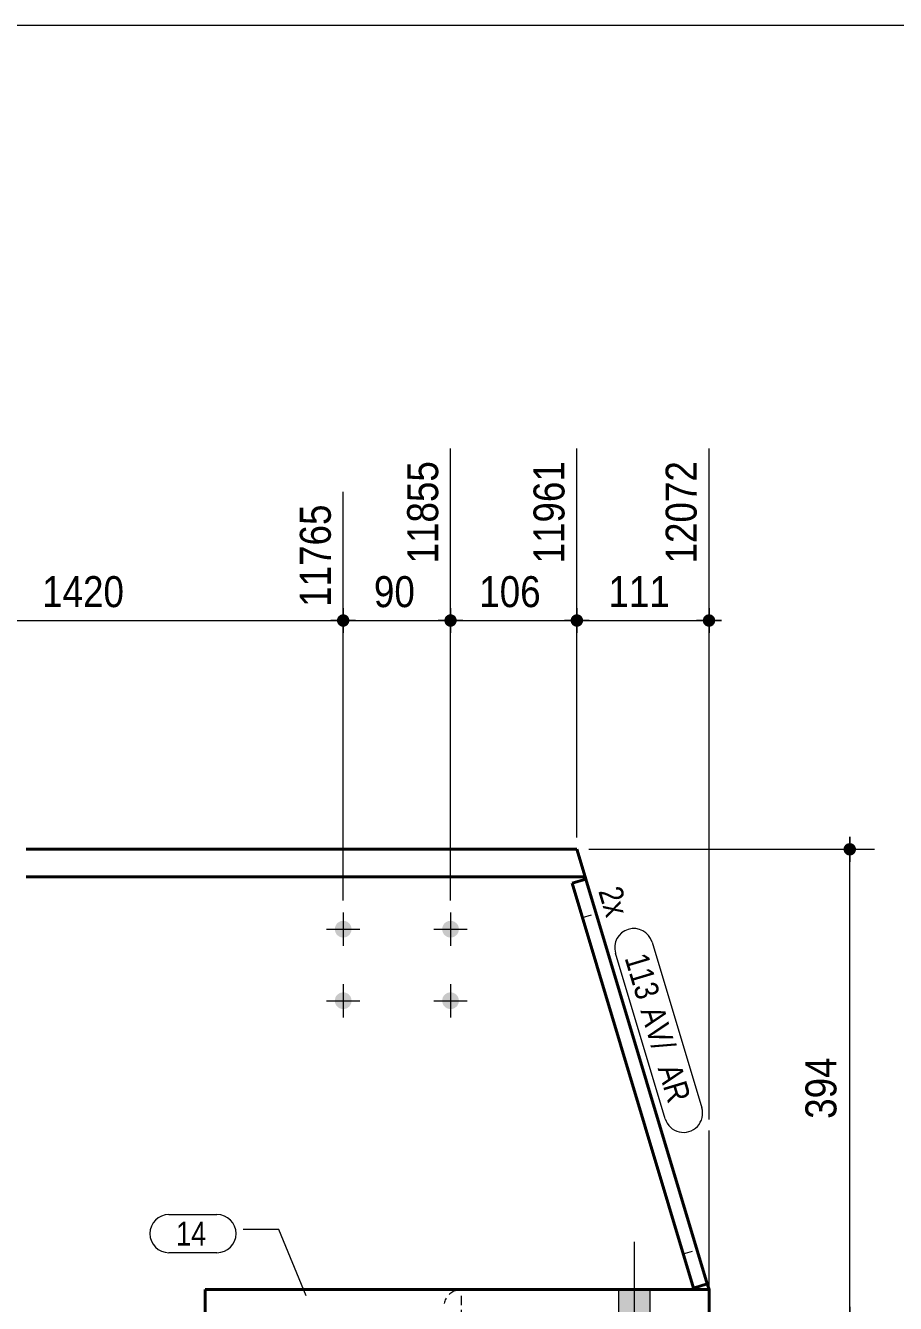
# Model space of a CAD drawing. Header units: millimetres. Extents: x 2 to 584, y 5 to 405.
# Drawn here: x 445.6 to 518.6, y 297.8 to 405 of the extents above; entities that cross this region are included whole.
import ezdxf

# ---------------------------------------------------------------- set-up
doc = ezdxf.new("R2010")
doc.units = ezdxf.units.MM
doc.linetypes.add('CACHE2', pattern=[1.190625, 0.79375, -0.396875])
for name, color, linetype, lineweight in [('Boulon', 7, 'Continuous', 0), ('Cache', 7, 'Continuous', 0), ('Cotation', 7, 'Continuous', 0), ('Feuille dessin', 5, 'Continuous', 0), ('Piece', 2, 'Continuous', 0), ('Repère pièce', 3, 'Continuous', 0)]:
    doc.layers.add(name, color=color, linetype=linetype, lineweight=lineweight)
doc.styles.add('ARIAL', font='ARIAL.TTF')
doc.styles.add('COMIC_SANS_MS', font='COMIC.TTF')

# ---------------------------------------------------------------- blocks, each defined once
blk = doc.blocks.new('*A15')
at = {"layer": 'Boulon'}
for points in [[(472.98, 329.17), (472.97, 329.14), (472.97, 329.1), (472.96, 329.07), (472.95, 329.04), (472.95, 329), (472.93, 328.97), (472.92, 328.94), (472.91, 328.91), (472.89, 328.88), (472.88, 328.85), (472.86, 328.82), (472.84, 328.79), (472.82, 328.76), (472.79, 328.74), (472.77, 328.71), (472.75, 328.69), (472.72, 328.67), (472.69, 328.65), (472.66, 328.63), (472.64, 328.61), (472.61, 328.59), (472.58, 328.57), (472.54, 328.56), (472.51, 328.55), (472.48, 328.54), (472.45, 328.53), (472.41, 328.52), (472.38, 328.52), (472.34, 328.51), (472.31, 328.51), (472.28, 328.51), (472.24, 328.51), (472.21, 328.51), (472.17, 328.52), (472.14, 328.52), (472.11, 328.53), (472.07, 328.54), (472.04, 328.55), (472.01, 328.56), (471.98, 328.57), (471.95, 328.59), (471.92, 328.61), (471.89, 328.63), (471.86, 328.65), (471.83, 328.67), (471.81, 328.69), (471.78, 328.71), (471.76, 328.74), (471.73, 328.76), (471.71, 328.79), (471.69, 328.82), (471.68, 328.85), (471.66, 328.88), (471.64, 328.91), (471.63, 328.94), (471.62, 328.97), (471.61, 329), (471.6, 329.04), (471.59, 329.07), (471.58, 329.1), (471.58, 329.14), (471.58, 329.17), (471.58, 329.21), (471.58, 329.24), (471.58, 329.28), (471.58, 329.31), (471.59, 329.34), (471.6, 329.38), (471.61, 329.41), (471.62, 329.44), (471.63, 329.48), (471.64, 329.51), (471.66, 329.54), (471.68, 329.57), (471.69, 329.6), (471.71, 329.62), (471.73, 329.65), (471.76, 329.68), (471.78, 329.7), (471.81, 329.73), (471.83, 329.75), (471.86, 329.77), (471.89, 329.79), (471.92, 329.81), (471.95, 329.83), (471.98, 329.84), (472.01, 329.85), (472.04, 329.87), (472.07, 329.88), (472.11, 329.89), (472.14, 329.89), (472.17, 329.9), (472.21, 329.9), (472.24, 329.91), (472.28, 329.91), (472.31, 329.91), (472.34, 329.9), (472.38, 329.9), (472.41, 329.89), (472.45, 329.89), (472.48, 329.88), (472.51, 329.87), (472.54, 329.85), (472.58, 329.84), (472.61, 329.83), (472.64, 329.81), (472.66, 329.79), (472.69, 329.77), (472.72, 329.75), (472.75, 329.73), (472.77, 329.7), (472.79, 329.68), (472.82, 329.65), (472.84, 329.62), (472.86, 329.6), (472.88, 329.57), (472.89, 329.54), (472.91, 329.51), (472.92, 329.48), (472.93, 329.44), (472.95, 329.41), (472.95, 329.38), (472.96, 329.34), (472.97, 329.31), (472.97, 329.28), (472.98, 329.24), (472.98, 329.21)], [(472.98, 323.17), (472.97, 323.14), (472.97, 323.1), (472.96, 323.07), (472.95, 323.04), (472.95, 323), (472.93, 322.97), (472.92, 322.94), (472.91, 322.91), (472.89, 322.88), (472.88, 322.85), (472.86, 322.82), (472.84, 322.79), (472.82, 322.76), (472.79, 322.74), (472.77, 322.71), (472.75, 322.69), (472.72, 322.67), (472.69, 322.65), (472.66, 322.63), (472.64, 322.61), (472.61, 322.59), (472.58, 322.57), (472.54, 322.56), (472.51, 322.55), (472.48, 322.54), (472.45, 322.53), (472.41, 322.52), (472.38, 322.52), (472.34, 322.51), (472.31, 322.51), (472.28, 322.51), (472.24, 322.51), (472.21, 322.51), (472.17, 322.52), (472.14, 322.52), (472.11, 322.53), (472.07, 322.54), (472.04, 322.55), (472.01, 322.56), (471.98, 322.57), (471.95, 322.59), (471.92, 322.61), (471.89, 322.63), (471.86, 322.65), (471.83, 322.67), (471.81, 322.69), (471.78, 322.71), (471.76, 322.74), (471.73, 322.76), (471.71, 322.79), (471.69, 322.82), (471.68, 322.85), (471.66, 322.88), (471.64, 322.91), (471.63, 322.94), (471.62, 322.97), (471.61, 323), (471.6, 323.04), (471.59, 323.07), (471.58, 323.1), (471.58, 323.14), (471.58, 323.17), (471.58, 323.21), (471.58, 323.24), (471.58, 323.28), (471.58, 323.31), (471.59, 323.34), (471.6, 323.38), (471.61, 323.41), (471.62, 323.44), (471.63, 323.48), (471.64, 323.51), (471.66, 323.54), (471.68, 323.57), (471.69, 323.6), (471.71, 323.62), (471.73, 323.65), (471.76, 323.68), (471.78, 323.7), (471.81, 323.73), (471.83, 323.75), (471.86, 323.77), (471.89, 323.79), (471.92, 323.81), (471.95, 323.83), (471.98, 323.84), (472.01, 323.85), (472.04, 323.87), (472.07, 323.88), (472.11, 323.89), (472.14, 323.89), (472.17, 323.9), (472.21, 323.9), (472.24, 323.91), (472.28, 323.91), (472.31, 323.91), (472.34, 323.9), (472.38, 323.9), (472.41, 323.89), (472.45, 323.89), (472.48, 323.88), (472.51, 323.87), (472.54, 323.85), (472.58, 323.84), (472.61, 323.83), (472.64, 323.81), (472.66, 323.79), (472.69, 323.77), (472.72, 323.75), (472.75, 323.73), (472.77, 323.7), (472.79, 323.68), (472.82, 323.65), (472.84, 323.62), (472.86, 323.6), (472.88, 323.57), (472.89, 323.54), (472.91, 323.51), (472.92, 323.48), (472.93, 323.44), (472.95, 323.41), (472.95, 323.38), (472.96, 323.34), (472.97, 323.31), (472.97, 323.28), (472.98, 323.24), (472.98, 323.21)]]:
    blk.add_hatch(color=256, dxfattribs=at).paths.add_polyline_path(points, flags=17)
at = {"layer": 'Boulon', "linetype": 'Continuous', "lineweight": 0}
for p, q in [((472.28, 330.61), (472.28, 327.81)), ((470.88, 329.21), (473.68, 329.21)), ((472.28, 324.61), (472.28, 321.81)), ((470.88, 323.21), (473.68, 323.21))]:
    blk.add_line(p, q, dxfattribs=at)
blk = doc.blocks.new('*A16')
at = {"layer": 'Boulon'}
for points in [[(481.98, 329.17), (481.97, 329.14), (481.97, 329.1), (481.96, 329.07), (481.95, 329.04), (481.95, 329), (481.93, 328.97), (481.92, 328.94), (481.91, 328.91), (481.89, 328.88), (481.88, 328.85), (481.86, 328.82), (481.84, 328.79), (481.82, 328.76), (481.79, 328.74), (481.77, 328.71), (481.75, 328.69), (481.72, 328.67), (481.69, 328.65), (481.66, 328.63), (481.64, 328.61), (481.61, 328.59), (481.58, 328.57), (481.54, 328.56), (481.51, 328.55), (481.48, 328.54), (481.45, 328.53), (481.41, 328.52), (481.38, 328.52), (481.34, 328.51), (481.31, 328.51), (481.28, 328.51), (481.24, 328.51), (481.21, 328.51), (481.17, 328.52), (481.14, 328.52), (481.11, 328.53), (481.07, 328.54), (481.04, 328.55), (481.01, 328.56), (480.98, 328.57), (480.95, 328.59), (480.92, 328.61), (480.89, 328.63), (480.86, 328.65), (480.83, 328.67), (480.81, 328.69), (480.78, 328.71), (480.76, 328.74), (480.73, 328.76), (480.71, 328.79), (480.69, 328.82), (480.68, 328.85), (480.66, 328.88), (480.64, 328.91), (480.63, 328.94), (480.62, 328.97), (480.61, 329), (480.6, 329.04), (480.59, 329.07), (480.58, 329.1), (480.58, 329.14), (480.58, 329.17), (480.58, 329.21), (480.58, 329.24), (480.58, 329.28), (480.58, 329.31), (480.59, 329.34), (480.6, 329.38), (480.61, 329.41), (480.62, 329.44), (480.63, 329.48), (480.64, 329.51), (480.66, 329.54), (480.68, 329.57), (480.69, 329.6), (480.71, 329.62), (480.73, 329.65), (480.76, 329.68), (480.78, 329.7), (480.81, 329.73), (480.83, 329.75), (480.86, 329.77), (480.89, 329.79), (480.92, 329.81), (480.95, 329.83), (480.98, 329.84), (481.01, 329.85), (481.04, 329.87), (481.07, 329.88), (481.11, 329.89), (481.14, 329.89), (481.17, 329.9), (481.21, 329.9), (481.24, 329.91), (481.28, 329.91), (481.31, 329.91), (481.34, 329.9), (481.38, 329.9), (481.41, 329.89), (481.45, 329.89), (481.48, 329.88), (481.51, 329.87), (481.54, 329.85), (481.58, 329.84), (481.61, 329.83), (481.64, 329.81), (481.66, 329.79), (481.69, 329.77), (481.72, 329.75), (481.75, 329.73), (481.77, 329.7), (481.79, 329.68), (481.82, 329.65), (481.84, 329.62), (481.86, 329.6), (481.88, 329.57), (481.89, 329.54), (481.91, 329.51), (481.92, 329.48), (481.93, 329.44), (481.95, 329.41), (481.95, 329.38), (481.96, 329.34), (481.97, 329.31), (481.97, 329.28), (481.98, 329.24), (481.98, 329.21)], [(481.98, 323.17), (481.97, 323.14), (481.97, 323.1), (481.96, 323.07), (481.95, 323.04), (481.95, 323), (481.93, 322.97), (481.92, 322.94), (481.91, 322.91), (481.89, 322.88), (481.88, 322.85), (481.86, 322.82), (481.84, 322.79), (481.82, 322.76), (481.79, 322.74), (481.77, 322.71), (481.75, 322.69), (481.72, 322.67), (481.69, 322.65), (481.66, 322.63), (481.64, 322.61), (481.61, 322.59), (481.58, 322.57), (481.54, 322.56), (481.51, 322.55), (481.48, 322.54), (481.45, 322.53), (481.41, 322.52), (481.38, 322.52), (481.34, 322.51), (481.31, 322.51), (481.28, 322.51), (481.24, 322.51), (481.21, 322.51), (481.17, 322.52), (481.14, 322.52), (481.11, 322.53), (481.07, 322.54), (481.04, 322.55), (481.01, 322.56), (480.98, 322.57), (480.95, 322.59), (480.92, 322.61), (480.89, 322.63), (480.86, 322.65), (480.83, 322.67), (480.81, 322.69), (480.78, 322.71), (480.76, 322.74), (480.73, 322.76), (480.71, 322.79), (480.69, 322.82), (480.68, 322.85), (480.66, 322.88), (480.64, 322.91), (480.63, 322.94), (480.62, 322.97), (480.61, 323), (480.6, 323.04), (480.59, 323.07), (480.58, 323.1), (480.58, 323.14), (480.58, 323.17), (480.58, 323.21), (480.58, 323.24), (480.58, 323.28), (480.58, 323.31), (480.59, 323.34), (480.6, 323.38), (480.61, 323.41), (480.62, 323.44), (480.63, 323.48), (480.64, 323.51), (480.66, 323.54), (480.68, 323.57), (480.69, 323.6), (480.71, 323.62), (480.73, 323.65), (480.76, 323.68), (480.78, 323.7), (480.81, 323.73), (480.83, 323.75), (480.86, 323.77), (480.89, 323.79), (480.92, 323.81), (480.95, 323.83), (480.98, 323.84), (481.01, 323.85), (481.04, 323.87), (481.07, 323.88), (481.11, 323.89), (481.14, 323.89), (481.17, 323.9), (481.21, 323.9), (481.24, 323.91), (481.28, 323.91), (481.31, 323.91), (481.34, 323.9), (481.38, 323.9), (481.41, 323.89), (481.45, 323.89), (481.48, 323.88), (481.51, 323.87), (481.54, 323.85), (481.58, 323.84), (481.61, 323.83), (481.64, 323.81), (481.66, 323.79), (481.69, 323.77), (481.72, 323.75), (481.75, 323.73), (481.77, 323.7), (481.79, 323.68), (481.82, 323.65), (481.84, 323.62), (481.86, 323.6), (481.88, 323.57), (481.89, 323.54), (481.91, 323.51), (481.92, 323.48), (481.93, 323.44), (481.95, 323.41), (481.95, 323.38), (481.96, 323.34), (481.97, 323.31), (481.97, 323.28), (481.98, 323.24), (481.98, 323.21)]]:
    blk.add_hatch(color=256, dxfattribs=at).paths.add_polyline_path(points, flags=17)
at = {"layer": 'Boulon', "linetype": 'Continuous', "lineweight": 0}
for p, q in [((481.28, 330.61), (481.28, 327.81)), ((479.88, 329.21), (482.68, 329.21)), ((481.28, 324.61), (481.28, 321.81)), ((479.88, 323.21), (482.68, 323.21))]:
    blk.add_line(p, q, dxfattribs=at)
blk = doc.blocks.new('*A17')
at = {"layer": 'Boulon'}
blk.add_hatch(color=256, dxfattribs=at).paths.add_polyline_path([(498, 298.98), (498, 296.48), (495.4, 296.48), (495.4, 298.98)], flags=17)
blk.add_hatch(color=256, dxfattribs=at).paths.add_polyline_path([(498, 298.98), (498, 296.48), (495.4, 296.48), (495.4, 298.98)], flags=17)
at = {"layer": 'Boulon', "linetype": 'Continuous', "lineweight": 0}
for p, q in [((496.7, 293.99), (496.7, 302.99)), ((496.7, 293.99), (496.7, 302.99)), ((495.4, 296.48), (495.4, 298.98)), ((495.4, 296.48), (495.4, 298.98)), ((498, 296.48), (498, 298.98)), ((498, 296.48), (498, 298.98))]:
    blk.add_line(p, q, dxfattribs=at)
blk = doc.blocks.new('*A19')
at = {"layer": 'Cache', "color": 7, "linetype": 'CACHE2', "lineweight": 20}
for p, q in [((502.804505, 299.456243), (492.616597, 333.415936)), ((481.861868, 298.945917), (482.195633, 298.983552)), ((482.195633, 298.983552), (481.861868, 298.945917)), ((502.945764, 298.985381), (482.195633, 298.983552))]:
    blk.add_line(p, q, dxfattribs=at)
blk.add_arc((482.195769, 297.483552), 1.5, 102.861823, 167.144895, dxfattribs=at)
blk.add_arc((482.195769, 297.483552), 1.5, 102.861823, 167.144895, dxfattribs=at)
at = {"layer": 'Piece', "color": 2, "linetype": 'Continuous', "lineweight": 40}
for p, q in [((491.869144, 335.907446), (445.696272, 335.907446)), ((492.559144, 333.607446), (491.869144, 335.907446)), ((445.696272, 333.607446), (492.559144, 333.607446)), ((492.616597, 333.415936), (492.559144, 333.607446)), ((502.945764, 298.985381), (502.804505, 299.456243))]:
    blk.add_line(p, q, dxfattribs=at)
blk = doc.blocks.new('*A22')
at = {"layer": 'Cache', "color": 7, "linetype": 'CACHE2', "lineweight": 20}
blk.add_line((482.196272, 296.483505), (482.196039, 298.983505), dxfattribs=at)
at = {"layer": 'Piece', "color": 2, "linetype": 'Continuous', "lineweight": 40}
for p, q in [((502.945957, 298.985438), (460.696039, 298.981503)), ((460.696272, 296.481503), (460.696039, 298.981503)), ((502.94619, 296.485438), (502.945957, 298.985438)), ((502.94619, 296.485438), (460.696272, 296.481503))]:
    blk.add_line(p, q, dxfattribs=at)
blk = doc.blocks.new('*A23')
at = {"layer": 'Cache', "color": 7, "linetype": 'CACHE2', "lineweight": 20}
for p, q in [((492.616648, 333.415952), (491.467257, 333.071134)), ((502.804556, 299.456258), (492.616648, 333.415952)), ((491.467257, 333.071134), (501.655165, 299.111441)), ((492.32933, 330.197556), (493.478722, 330.542373)), ((500.793184, 301.984712), (501.942575, 302.32953)), ((501.655165, 299.111441), (502.804556, 299.456258))]:
    blk.add_line(p, q, dxfattribs=at)
blk = doc.blocks.new('*A24')
at = {"layer": 'Cache', "color": 7, "linetype": 'CACHE2', "lineweight": 20}
for p, q in [((492.32933, 330.197556), (493.478722, 330.542373)), ((500.793171, 301.984752), (501.942563, 302.32957))]:
    blk.add_line(p, q, dxfattribs=at)
at = {"layer": 'Piece', "color": 2, "linetype": 'Continuous', "lineweight": 40}
for p, q in [((492.616648, 333.415952), (491.467257, 333.071134)), ((502.804556, 299.456258), (492.616648, 333.415952)), ((491.467257, 333.071134), (501.655165, 299.111441)), ((501.655165, 299.111441), (502.804556, 299.456258))]:
    blk.add_line(p, q, dxfattribs=at)
blk = doc.blocks.new('*A63')
at = {"layer": 'Feuille dessin', "linetype": 'Continuous', "lineweight": 0}
blk.add_line((579, 405), (5, 405), dxfattribs=at)
blk = doc.blocks.new('*A76')
at = {"layer": 'Cotation'}
for points in [[(429.47, 354.58), (429.45, 354.58), (429.42, 354.58), (429.4, 354.59), (429.37, 354.59), (429.35, 354.6), (429.32, 354.61), (429.3, 354.62), (429.28, 354.63), (429.25, 354.64), (429.23, 354.65), (429.21, 354.67), (429.19, 354.68), (429.17, 354.7), (429.15, 354.71), (429.13, 354.73), (429.11, 354.75), (429.1, 354.77), (429.08, 354.79), (429.07, 354.81), (429.05, 354.83), (429.04, 354.85), (429.03, 354.88), (429.02, 354.9), (429.01, 354.92), (429, 354.95), (428.99, 354.97), (428.99, 355), (428.98, 355.02), (428.98, 355.05), (428.98, 355.07), (428.98, 355.1), (428.98, 355.12), (428.98, 355.15), (428.98, 355.17), (428.99, 355.2), (428.99, 355.22), (429, 355.25), (429.01, 355.27), (429.02, 355.3), (429.03, 355.32), (429.04, 355.34), (429.05, 355.37), (429.07, 355.39), (429.08, 355.41), (429.1, 355.43), (429.11, 355.45), (429.13, 355.47), (429.15, 355.48), (429.17, 355.5), (429.19, 355.52), (429.21, 355.53), (429.23, 355.54), (429.25, 355.56), (429.28, 355.57), (429.3, 355.58), (429.32, 355.59), (429.35, 355.6), (429.37, 355.6), (429.4, 355.61), (429.42, 355.61), (429.45, 355.62), (429.47, 355.62), (429.5, 355.62), (429.52, 355.62), (429.55, 355.62), (429.58, 355.61), (429.6, 355.61), (429.63, 355.6), (429.65, 355.6), (429.67, 355.59), (429.7, 355.58), (429.72, 355.57), (429.74, 355.56), (429.77, 355.54), (429.79, 355.53), (429.81, 355.52), (429.83, 355.5), (429.85, 355.48), (429.87, 355.47), (429.88, 355.45), (429.9, 355.43), (429.92, 355.41), (429.93, 355.39), (429.95, 355.37), (429.96, 355.34), (429.97, 355.32), (429.98, 355.3), (429.99, 355.27), (430, 355.25), (430, 355.22), (430.01, 355.2), (430.01, 355.17), (430.02, 355.15), (430.02, 355.12), (430.02, 355.1), (430.02, 355.07), (430.02, 355.05), (430.01, 355.02), (430.01, 355), (430, 354.97), (430, 354.95), (429.99, 354.92), (429.98, 354.9), (429.97, 354.88), (429.96, 354.85), (429.95, 354.83), (429.93, 354.81), (429.92, 354.79), (429.9, 354.77), (429.88, 354.75), (429.87, 354.73), (429.85, 354.71), (429.83, 354.7), (429.81, 354.68), (429.79, 354.67), (429.77, 354.65), (429.74, 354.64), (429.72, 354.63), (429.7, 354.62), (429.67, 354.61), (429.65, 354.6), (429.63, 354.59), (429.6, 354.59), (429.58, 354.58), (429.55, 354.58), (429.52, 354.58), (429.5, 354.58)], [(472.25, 354.58), (472.22, 354.58), (472.2, 354.58), (472.17, 354.59), (472.15, 354.59), (472.12, 354.6), (472.1, 354.61), (472.08, 354.62), (472.05, 354.63), (472.03, 354.64), (472.01, 354.65), (471.99, 354.67), (471.97, 354.68), (471.95, 354.7), (471.93, 354.71), (471.91, 354.73), (471.89, 354.75), (471.87, 354.77), (471.86, 354.79), (471.84, 354.81), (471.83, 354.83), (471.82, 354.85), (471.81, 354.88), (471.8, 354.9), (471.79, 354.92), (471.78, 354.95), (471.77, 354.97), (471.77, 355), (471.76, 355.02), (471.76, 355.05), (471.76, 355.07), (471.76, 355.1), (471.76, 355.12), (471.76, 355.15), (471.76, 355.17), (471.77, 355.2), (471.77, 355.22), (471.78, 355.25), (471.79, 355.27), (471.8, 355.3), (471.81, 355.32), (471.82, 355.34), (471.83, 355.37), (471.84, 355.39), (471.86, 355.41), (471.87, 355.43), (471.89, 355.45), (471.91, 355.47), (471.93, 355.48), (471.95, 355.5), (471.97, 355.52), (471.99, 355.53), (472.01, 355.54), (472.03, 355.56), (472.05, 355.57), (472.08, 355.58), (472.1, 355.59), (472.12, 355.6), (472.15, 355.6), (472.17, 355.61), (472.2, 355.61), (472.22, 355.62), (472.25, 355.62), (472.28, 355.62), (472.3, 355.62), (472.33, 355.62), (472.35, 355.61), (472.38, 355.61), (472.4, 355.6), (472.43, 355.6), (472.45, 355.59), (472.47, 355.58), (472.5, 355.57), (472.52, 355.56), (472.54, 355.54), (472.56, 355.53), (472.59, 355.52), (472.61, 355.5), (472.63, 355.48), (472.64, 355.47), (472.66, 355.45), (472.68, 355.43), (472.69, 355.41), (472.71, 355.39), (472.72, 355.37), (472.73, 355.34), (472.75, 355.32), (472.76, 355.3), (472.77, 355.27), (472.77, 355.25), (472.78, 355.22), (472.79, 355.2), (472.79, 355.17), (472.79, 355.15), (472.8, 355.12), (472.8, 355.1), (472.8, 355.07), (472.79, 355.05), (472.79, 355.02), (472.79, 355), (472.78, 354.97), (472.77, 354.95), (472.77, 354.92), (472.76, 354.9), (472.75, 354.88), (472.73, 354.85), (472.72, 354.83), (472.71, 354.81), (472.69, 354.79), (472.68, 354.77), (472.66, 354.75), (472.64, 354.73), (472.63, 354.71), (472.61, 354.7), (472.59, 354.68), (472.56, 354.67), (472.54, 354.65), (472.52, 354.64), (472.5, 354.63), (472.47, 354.62), (472.45, 354.61), (472.43, 354.6), (472.4, 354.59), (472.38, 354.59), (472.35, 354.58), (472.33, 354.58), (472.3, 354.58), (472.28, 354.58)]]:
    blk.add_hatch(color=256, dxfattribs=at).paths.add_polyline_path(points, flags=17)
at = {"layer": 'Cotation', "linetype": 'Continuous', "lineweight": 0}
for p, q in [((429.5, 331.61), (429.5, 369.52)), ((472.28, 331.61), (472.28, 365.88)), ((429.5, 356.14), (429.5, 354.06)), ((472.28, 356.14), (472.28, 354.06)), ((430.54, 355.1), (428.46, 355.1)), ((429.5, 355.1), (428.46, 355.1)), ((429.5, 355.1), (472.28, 355.1)), ((473.32, 355.1), (471.24, 355.1)), ((472.28, 355.1), (473.32, 355.1))]:
    blk.add_line(p, q, dxfattribs=at)
at = {"layer": 'Cotation'}
for p in [(429.5, 355.1), (472.28, 355.1)]:
    blk.add_point(p, dxfattribs=at)
at = {"layer": 'Cotation', "style": 'ARIAL', "width": 0.85}
blk.add_text('11765', height=2.6, rotation=90.0002, dxfattribs=at).set_placement((471.24, 356.24))
blk.add_text('1420', height=2.6, dxfattribs=at).set_placement((447.03, 356.22))
blk = doc.blocks.new('*A77')
at = {"layer": 'Cotation'}
for points in [[(472.25, 354.58), (472.22, 354.58), (472.2, 354.58), (472.17, 354.59), (472.15, 354.59), (472.12, 354.6), (472.1, 354.61), (472.08, 354.62), (472.05, 354.63), (472.03, 354.64), (472.01, 354.65), (471.99, 354.67), (471.97, 354.68), (471.95, 354.7), (471.93, 354.71), (471.91, 354.73), (471.89, 354.75), (471.87, 354.77), (471.86, 354.79), (471.84, 354.81), (471.83, 354.83), (471.82, 354.85), (471.81, 354.88), (471.8, 354.9), (471.79, 354.92), (471.78, 354.95), (471.77, 354.97), (471.77, 355), (471.76, 355.02), (471.76, 355.05), (471.76, 355.07), (471.76, 355.1), (471.76, 355.12), (471.76, 355.15), (471.76, 355.17), (471.77, 355.2), (471.77, 355.22), (471.78, 355.25), (471.79, 355.27), (471.8, 355.3), (471.81, 355.32), (471.82, 355.34), (471.83, 355.37), (471.84, 355.39), (471.86, 355.41), (471.87, 355.43), (471.89, 355.45), (471.91, 355.47), (471.93, 355.48), (471.95, 355.5), (471.97, 355.52), (471.99, 355.53), (472.01, 355.54), (472.03, 355.56), (472.05, 355.57), (472.08, 355.58), (472.1, 355.59), (472.12, 355.6), (472.15, 355.6), (472.17, 355.61), (472.2, 355.61), (472.22, 355.62), (472.25, 355.62), (472.28, 355.62), (472.3, 355.62), (472.33, 355.62), (472.35, 355.61), (472.38, 355.61), (472.4, 355.6), (472.43, 355.6), (472.45, 355.59), (472.47, 355.58), (472.5, 355.57), (472.52, 355.56), (472.54, 355.54), (472.56, 355.53), (472.59, 355.52), (472.61, 355.5), (472.63, 355.48), (472.64, 355.47), (472.66, 355.45), (472.68, 355.43), (472.69, 355.41), (472.71, 355.39), (472.72, 355.37), (472.73, 355.34), (472.75, 355.32), (472.76, 355.3), (472.77, 355.27), (472.77, 355.25), (472.78, 355.22), (472.79, 355.2), (472.79, 355.17), (472.79, 355.15), (472.8, 355.12), (472.8, 355.1), (472.8, 355.07), (472.79, 355.05), (472.79, 355.02), (472.79, 355), (472.78, 354.97), (472.77, 354.95), (472.77, 354.92), (472.76, 354.9), (472.75, 354.88), (472.73, 354.85), (472.72, 354.83), (472.71, 354.81), (472.69, 354.79), (472.68, 354.77), (472.66, 354.75), (472.64, 354.73), (472.63, 354.71), (472.61, 354.7), (472.59, 354.68), (472.56, 354.67), (472.54, 354.65), (472.52, 354.64), (472.5, 354.63), (472.47, 354.62), (472.45, 354.61), (472.43, 354.6), (472.4, 354.59), (472.38, 354.59), (472.35, 354.58), (472.33, 354.58), (472.3, 354.58), (472.28, 354.58)], [(481.25, 354.58), (481.22, 354.58), (481.2, 354.58), (481.17, 354.59), (481.15, 354.59), (481.12, 354.6), (481.1, 354.61), (481.08, 354.62), (481.05, 354.63), (481.03, 354.64), (481.01, 354.65), (480.99, 354.67), (480.97, 354.68), (480.95, 354.7), (480.93, 354.71), (480.91, 354.73), (480.89, 354.75), (480.87, 354.77), (480.86, 354.79), (480.84, 354.81), (480.83, 354.83), (480.82, 354.85), (480.81, 354.88), (480.8, 354.9), (480.79, 354.92), (480.78, 354.95), (480.77, 354.97), (480.77, 355), (480.76, 355.02), (480.76, 355.05), (480.76, 355.07), (480.76, 355.1), (480.76, 355.12), (480.76, 355.15), (480.76, 355.17), (480.77, 355.2), (480.77, 355.22), (480.78, 355.25), (480.79, 355.27), (480.8, 355.3), (480.81, 355.32), (480.82, 355.34), (480.83, 355.37), (480.84, 355.39), (480.86, 355.41), (480.87, 355.43), (480.89, 355.45), (480.91, 355.47), (480.93, 355.48), (480.95, 355.5), (480.97, 355.52), (480.99, 355.53), (481.01, 355.54), (481.03, 355.56), (481.05, 355.57), (481.08, 355.58), (481.1, 355.59), (481.12, 355.6), (481.15, 355.6), (481.17, 355.61), (481.2, 355.61), (481.22, 355.62), (481.25, 355.62), (481.28, 355.62), (481.3, 355.62), (481.33, 355.62), (481.35, 355.61), (481.38, 355.61), (481.4, 355.6), (481.43, 355.6), (481.45, 355.59), (481.47, 355.58), (481.5, 355.57), (481.52, 355.56), (481.54, 355.54), (481.56, 355.53), (481.59, 355.52), (481.61, 355.5), (481.63, 355.48), (481.64, 355.47), (481.66, 355.45), (481.68, 355.43), (481.69, 355.41), (481.71, 355.39), (481.72, 355.37), (481.73, 355.34), (481.75, 355.32), (481.76, 355.3), (481.77, 355.27), (481.77, 355.25), (481.78, 355.22), (481.79, 355.2), (481.79, 355.17), (481.79, 355.15), (481.8, 355.12), (481.8, 355.1), (481.8, 355.07), (481.79, 355.05), (481.79, 355.02), (481.79, 355), (481.78, 354.97), (481.77, 354.95), (481.77, 354.92), (481.76, 354.9), (481.75, 354.88), (481.73, 354.85), (481.72, 354.83), (481.71, 354.81), (481.69, 354.79), (481.68, 354.77), (481.66, 354.75), (481.64, 354.73), (481.63, 354.71), (481.61, 354.7), (481.59, 354.68), (481.56, 354.67), (481.54, 354.65), (481.52, 354.64), (481.5, 354.63), (481.47, 354.62), (481.45, 354.61), (481.43, 354.6), (481.4, 354.59), (481.38, 354.59), (481.35, 354.58), (481.33, 354.58), (481.3, 354.58), (481.28, 354.58)]]:
    blk.add_hatch(color=256, dxfattribs=at).paths.add_polyline_path(points, flags=17)
at = {"layer": 'Cotation', "linetype": 'Continuous', "lineweight": 0}
for p, q in [((481.28, 331.61), (481.28, 369.52)), ((472.28, 331.61), (472.28, 365.88)), ((472.28, 356.14), (472.28, 354.06)), ((481.28, 356.14), (481.28, 354.06)), ((473.32, 355.1), (471.24, 355.1)), ((472.28, 355.1), (471.24, 355.1)), ((472.28, 355.1), (481.28, 355.1)), ((482.32, 355.1), (480.24, 355.1)), ((481.28, 355.1), (482.32, 355.1))]:
    blk.add_line(p, q, dxfattribs=at)
at = {"layer": 'Cotation'}
for p in [(472.28, 355.1), (481.28, 355.1)]:
    blk.add_point(p, dxfattribs=at)
at = {"layer": 'Cotation', "style": 'ARIAL', "width": 0.85}
blk.add_text('11855', height=2.6, rotation=90.0002, dxfattribs=at).set_placement((480.24, 359.88))
blk.add_text('90', height=2.6, dxfattribs=at).set_placement((474.85, 356.22))
blk = doc.blocks.new('*A78')
at = {"layer": 'Cotation'}
for points in [[(481.25, 354.58), (481.22, 354.58), (481.2, 354.58), (481.17, 354.59), (481.15, 354.59), (481.12, 354.6), (481.1, 354.61), (481.08, 354.62), (481.05, 354.63), (481.03, 354.64), (481.01, 354.65), (480.99, 354.67), (480.97, 354.68), (480.95, 354.7), (480.93, 354.71), (480.91, 354.73), (480.89, 354.75), (480.87, 354.77), (480.86, 354.79), (480.84, 354.81), (480.83, 354.83), (480.82, 354.85), (480.81, 354.88), (480.8, 354.9), (480.79, 354.92), (480.78, 354.95), (480.77, 354.97), (480.77, 355), (480.76, 355.02), (480.76, 355.05), (480.76, 355.07), (480.76, 355.1), (480.76, 355.12), (480.76, 355.15), (480.76, 355.17), (480.77, 355.2), (480.77, 355.22), (480.78, 355.25), (480.79, 355.27), (480.8, 355.3), (480.81, 355.32), (480.82, 355.34), (480.83, 355.37), (480.84, 355.39), (480.86, 355.41), (480.87, 355.43), (480.89, 355.45), (480.91, 355.47), (480.93, 355.48), (480.95, 355.5), (480.97, 355.52), (480.99, 355.53), (481.01, 355.54), (481.03, 355.56), (481.05, 355.57), (481.08, 355.58), (481.1, 355.59), (481.12, 355.6), (481.15, 355.6), (481.17, 355.61), (481.2, 355.61), (481.22, 355.62), (481.25, 355.62), (481.28, 355.62), (481.3, 355.62), (481.33, 355.62), (481.35, 355.61), (481.38, 355.61), (481.4, 355.6), (481.43, 355.6), (481.45, 355.59), (481.47, 355.58), (481.5, 355.57), (481.52, 355.56), (481.54, 355.54), (481.56, 355.53), (481.59, 355.52), (481.61, 355.5), (481.63, 355.48), (481.64, 355.47), (481.66, 355.45), (481.68, 355.43), (481.69, 355.41), (481.71, 355.39), (481.72, 355.37), (481.73, 355.34), (481.75, 355.32), (481.76, 355.3), (481.77, 355.27), (481.77, 355.25), (481.78, 355.22), (481.79, 355.2), (481.79, 355.17), (481.79, 355.15), (481.8, 355.12), (481.8, 355.1), (481.8, 355.07), (481.79, 355.05), (481.79, 355.02), (481.79, 355), (481.78, 354.97), (481.77, 354.95), (481.77, 354.92), (481.76, 354.9), (481.75, 354.88), (481.73, 354.85), (481.72, 354.83), (481.71, 354.81), (481.69, 354.79), (481.68, 354.77), (481.66, 354.75), (481.64, 354.73), (481.63, 354.71), (481.61, 354.7), (481.59, 354.68), (481.56, 354.67), (481.54, 354.65), (481.52, 354.64), (481.5, 354.63), (481.47, 354.62), (481.45, 354.61), (481.43, 354.6), (481.4, 354.59), (481.38, 354.59), (481.35, 354.58), (481.33, 354.58), (481.3, 354.58), (481.28, 354.58)], [(491.84, 354.58), (491.82, 354.58), (491.79, 354.58), (491.77, 354.59), (491.74, 354.59), (491.72, 354.6), (491.69, 354.61), (491.67, 354.62), (491.65, 354.63), (491.62, 354.64), (491.6, 354.65), (491.58, 354.67), (491.56, 354.68), (491.54, 354.7), (491.52, 354.71), (491.5, 354.73), (491.48, 354.75), (491.47, 354.77), (491.45, 354.79), (491.44, 354.81), (491.42, 354.83), (491.41, 354.85), (491.4, 354.88), (491.39, 354.9), (491.38, 354.92), (491.37, 354.95), (491.36, 354.97), (491.36, 355), (491.35, 355.02), (491.35, 355.05), (491.35, 355.07), (491.35, 355.1), (491.35, 355.12), (491.35, 355.15), (491.35, 355.17), (491.36, 355.2), (491.36, 355.22), (491.37, 355.25), (491.38, 355.27), (491.39, 355.3), (491.4, 355.32), (491.41, 355.34), (491.42, 355.37), (491.44, 355.39), (491.45, 355.41), (491.47, 355.43), (491.48, 355.45), (491.5, 355.47), (491.52, 355.48), (491.54, 355.5), (491.56, 355.52), (491.58, 355.53), (491.6, 355.54), (491.62, 355.56), (491.65, 355.57), (491.67, 355.58), (491.69, 355.59), (491.72, 355.6), (491.74, 355.6), (491.77, 355.61), (491.79, 355.61), (491.82, 355.62), (491.84, 355.62), (491.87, 355.62), (491.89, 355.62), (491.92, 355.62), (491.95, 355.61), (491.97, 355.61), (492, 355.6), (492.02, 355.6), (492.04, 355.59), (492.07, 355.58), (492.09, 355.57), (492.11, 355.56), (492.14, 355.54), (492.16, 355.53), (492.18, 355.52), (492.2, 355.5), (492.22, 355.48), (492.24, 355.47), (492.25, 355.45), (492.27, 355.43), (492.29, 355.41), (492.3, 355.39), (492.32, 355.37), (492.33, 355.34), (492.34, 355.32), (492.35, 355.3), (492.36, 355.27), (492.37, 355.25), (492.37, 355.22), (492.38, 355.2), (492.38, 355.17), (492.39, 355.15), (492.39, 355.12), (492.39, 355.1), (492.39, 355.07), (492.39, 355.05), (492.38, 355.02), (492.38, 355), (492.37, 354.97), (492.37, 354.95), (492.36, 354.92), (492.35, 354.9), (492.34, 354.88), (492.33, 354.85), (492.32, 354.83), (492.3, 354.81), (492.29, 354.79), (492.27, 354.77), (492.25, 354.75), (492.24, 354.73), (492.22, 354.71), (492.2, 354.7), (492.18, 354.68), (492.16, 354.67), (492.14, 354.65), (492.11, 354.64), (492.09, 354.63), (492.07, 354.62), (492.04, 354.61), (492.02, 354.6), (492, 354.59), (491.97, 354.59), (491.95, 354.58), (491.92, 354.58), (491.89, 354.58), (491.87, 354.58)]]:
    blk.add_hatch(color=256, dxfattribs=at).paths.add_polyline_path(points, flags=17)
at = {"layer": 'Cotation', "linetype": 'Continuous', "lineweight": 0}
for p, q in [((481.28, 331.61), (481.28, 369.52)), ((491.87, 336.91), (491.87, 369.52)), ((481.28, 356.14), (481.28, 354.06)), ((491.87, 356.14), (491.87, 354.06)), ((482.32, 355.1), (480.24, 355.1)), ((481.28, 355.1), (480.24, 355.1)), ((481.28, 355.1), (491.87, 355.1)), ((492.91, 355.1), (490.83, 355.1)), ((491.87, 355.1), (492.91, 355.1))]:
    blk.add_line(p, q, dxfattribs=at)
at = {"layer": 'Cotation'}
for p in [(481.28, 355.1), (491.87, 355.1)]:
    blk.add_point(p, dxfattribs=at)
at = {"layer": 'Cotation', "style": 'ARIAL', "width": 0.85}
blk.add_text('11961', height=2.6, rotation=90.0002, dxfattribs=at).set_placement((490.83, 359.88))
blk.add_text('106', height=2.6, dxfattribs=at).set_placement((483.68, 356.22))
blk = doc.blocks.new('*A79')
at = {"layer": 'Cotation'}
for points in [[(491.84, 354.58), (491.82, 354.58), (491.79, 354.58), (491.77, 354.59), (491.74, 354.59), (491.72, 354.6), (491.69, 354.61), (491.67, 354.62), (491.65, 354.63), (491.62, 354.64), (491.6, 354.65), (491.58, 354.67), (491.56, 354.68), (491.54, 354.7), (491.52, 354.71), (491.5, 354.73), (491.48, 354.75), (491.47, 354.77), (491.45, 354.79), (491.44, 354.81), (491.42, 354.83), (491.41, 354.85), (491.4, 354.88), (491.39, 354.9), (491.38, 354.92), (491.37, 354.95), (491.36, 354.97), (491.36, 355), (491.35, 355.02), (491.35, 355.05), (491.35, 355.07), (491.35, 355.1), (491.35, 355.12), (491.35, 355.15), (491.35, 355.17), (491.36, 355.2), (491.36, 355.22), (491.37, 355.25), (491.38, 355.27), (491.39, 355.3), (491.4, 355.32), (491.41, 355.34), (491.42, 355.37), (491.44, 355.39), (491.45, 355.41), (491.47, 355.43), (491.48, 355.45), (491.5, 355.47), (491.52, 355.48), (491.54, 355.5), (491.56, 355.52), (491.58, 355.53), (491.6, 355.54), (491.62, 355.56), (491.65, 355.57), (491.67, 355.58), (491.69, 355.59), (491.72, 355.6), (491.74, 355.6), (491.77, 355.61), (491.79, 355.61), (491.82, 355.62), (491.84, 355.62), (491.87, 355.62), (491.89, 355.62), (491.92, 355.62), (491.95, 355.61), (491.97, 355.61), (492, 355.6), (492.02, 355.6), (492.04, 355.59), (492.07, 355.58), (492.09, 355.57), (492.11, 355.56), (492.14, 355.54), (492.16, 355.53), (492.18, 355.52), (492.2, 355.5), (492.22, 355.48), (492.24, 355.47), (492.25, 355.45), (492.27, 355.43), (492.29, 355.41), (492.3, 355.39), (492.32, 355.37), (492.33, 355.34), (492.34, 355.32), (492.35, 355.3), (492.36, 355.27), (492.37, 355.25), (492.37, 355.22), (492.38, 355.2), (492.38, 355.17), (492.39, 355.15), (492.39, 355.12), (492.39, 355.1), (492.39, 355.07), (492.39, 355.05), (492.38, 355.02), (492.38, 355), (492.37, 354.97), (492.37, 354.95), (492.36, 354.92), (492.35, 354.9), (492.34, 354.88), (492.33, 354.85), (492.32, 354.83), (492.3, 354.81), (492.29, 354.79), (492.27, 354.77), (492.25, 354.75), (492.24, 354.73), (492.22, 354.71), (492.2, 354.7), (492.18, 354.68), (492.16, 354.67), (492.14, 354.65), (492.11, 354.64), (492.09, 354.63), (492.07, 354.62), (492.04, 354.61), (492.02, 354.6), (492, 354.59), (491.97, 354.59), (491.95, 354.58), (491.92, 354.58), (491.89, 354.58), (491.87, 354.58)], [(502.92, 354.58), (502.9, 354.58), (502.87, 354.58), (502.84, 354.59), (502.82, 354.59), (502.8, 354.6), (502.77, 354.61), (502.75, 354.62), (502.72, 354.63), (502.7, 354.64), (502.68, 354.65), (502.66, 354.67), (502.64, 354.68), (502.62, 354.7), (502.6, 354.71), (502.58, 354.73), (502.56, 354.75), (502.54, 354.77), (502.53, 354.79), (502.51, 354.81), (502.5, 354.83), (502.49, 354.85), (502.48, 354.88), (502.47, 354.9), (502.46, 354.92), (502.45, 354.95), (502.44, 354.97), (502.44, 355), (502.43, 355.02), (502.43, 355.05), (502.43, 355.07), (502.43, 355.1), (502.43, 355.12), (502.43, 355.15), (502.43, 355.17), (502.44, 355.2), (502.44, 355.22), (502.45, 355.25), (502.46, 355.27), (502.47, 355.3), (502.48, 355.32), (502.49, 355.34), (502.5, 355.37), (502.51, 355.39), (502.53, 355.41), (502.54, 355.43), (502.56, 355.45), (502.58, 355.47), (502.6, 355.48), (502.62, 355.5), (502.64, 355.52), (502.66, 355.53), (502.68, 355.54), (502.7, 355.56), (502.72, 355.57), (502.75, 355.58), (502.77, 355.59), (502.8, 355.6), (502.82, 355.6), (502.84, 355.61), (502.87, 355.61), (502.9, 355.62), (502.92, 355.62), (502.95, 355.62), (502.97, 355.62), (503, 355.62), (503.02, 355.61), (503.05, 355.61), (503.07, 355.6), (503.1, 355.6), (503.12, 355.59), (503.15, 355.58), (503.17, 355.57), (503.19, 355.56), (503.21, 355.54), (503.23, 355.53), (503.26, 355.52), (503.28, 355.5), (503.3, 355.48), (503.31, 355.47), (503.33, 355.45), (503.35, 355.43), (503.36, 355.41), (503.38, 355.39), (503.39, 355.37), (503.4, 355.34), (503.42, 355.32), (503.43, 355.3), (503.44, 355.27), (503.44, 355.25), (503.45, 355.22), (503.46, 355.2), (503.46, 355.17), (503.46, 355.15), (503.47, 355.12), (503.47, 355.1), (503.47, 355.07), (503.46, 355.05), (503.46, 355.02), (503.46, 355), (503.45, 354.97), (503.44, 354.95), (503.44, 354.92), (503.43, 354.9), (503.42, 354.88), (503.4, 354.85), (503.39, 354.83), (503.38, 354.81), (503.36, 354.79), (503.35, 354.77), (503.33, 354.75), (503.31, 354.73), (503.3, 354.71), (503.28, 354.7), (503.26, 354.68), (503.23, 354.67), (503.21, 354.65), (503.19, 354.64), (503.17, 354.63), (503.15, 354.62), (503.12, 354.61), (503.1, 354.6), (503.07, 354.59), (503.05, 354.59), (503.02, 354.58), (503, 354.58), (502.97, 354.58), (502.95, 354.58)]]:
    blk.add_hatch(color=256, dxfattribs=at).paths.add_polyline_path(points, flags=17)
at = {"layer": 'Cotation', "linetype": 'Continuous', "lineweight": 0}
for p, q in [((491.87, 336.91), (491.87, 369.52)), ((502.95, 313.25), (502.95, 369.52)), ((491.87, 356.14), (491.87, 354.06)), ((502.95, 356.14), (502.95, 354.06)), ((492.91, 355.1), (490.83, 355.1)), ((491.87, 355.1), (490.83, 355.1)), ((491.87, 355.1), (502.95, 355.1)), ((503.99, 355.1), (501.91, 355.1)), ((502.95, 355.1), (503.99, 355.1)), ((502.95, 298.74), (502.95, 312.32))]:
    blk.add_line(p, q, dxfattribs=at)
at = {"layer": 'Cotation'}
for p in [(491.87, 355.1), (502.95, 355.1)]:
    blk.add_point(p, dxfattribs=at)
at = {"layer": 'Cotation', "style": 'ARIAL', "width": 0.85}
blk.add_text('12072', height=2.6, rotation=90.0002, dxfattribs=at).set_placement((501.91, 359.88))
blk.add_text('111', height=2.6, dxfattribs=at).set_placement((494.51, 356.22))
blk = doc.blocks.new('*A83')
at = {"layer": 'Repère pièce', "linetype": 'Continuous', "lineweight": 0}
for p, q in [((457.66559, 305.272546), (461.693715, 305.272546)), ((466.893715, 304.022546), (463.893715, 304.022546)), ((469.175469, 298.455251), (466.893715, 304.022546)), ((461.693715, 302.072546), (457.66559, 302.072546))]:
    blk.add_line(p, q, dxfattribs=at)
for centre, start, end in [((457.66559, 303.672546), 90, 270), ((461.693715, 303.672546), 270, 90)]:
    blk.add_arc(centre, 1.6, start, end, dxfattribs=at)
at = {"layer": 'Repère pièce', "style": 'COMIC_SANS_MS', "width": 0.85}
blk.add_text('14', height=2, dxfattribs=at).set_placement((458.26559, 302.672546))
blk = doc.blocks.new('*A84')
at = {"layer": 'Repère pièce', "linetype": 'Continuous', "lineweight": 0}
for p, q in [((498.172406, 328.121148), (502.34041, 314.227802)), ((499.275366, 313.308289), (495.107362, 327.201634))]:
    blk.add_line(p, q, dxfattribs=at)
for centre, start, end in [((496.639884, 327.661391), 16.699244, 196.699244), ((500.807888, 313.768046), 196.699244, 16.699244)]:
    blk.add_arc(centre, 1.6, start, end, dxfattribs=at)
at = {"layer": 'Repère pièce', "style": 'COMIC_SANS_MS', "width": 0.85}
for s, p in [('2x', (493.650849, 332.404689)), ('113', (495.854467, 326.799347)), ('AV/', (497.184405, 322.36622)), ('AR', (498.635455, 317.529385))]:
    blk.add_text(s, height=2, rotation=-73.298491, dxfattribs=at).set_placement(p)
blk = doc.blocks.new('*A91')
at = {"layer": 'Cotation'}
for points in [[(514.72, 335.39), (514.7, 335.39), (514.67, 335.39), (514.65, 335.4), (514.62, 335.4), (514.6, 335.41), (514.57, 335.42), (514.55, 335.43), (514.53, 335.44), (514.5, 335.45), (514.48, 335.46), (514.46, 335.48), (514.44, 335.49), (514.42, 335.51), (514.4, 335.52), (514.38, 335.54), (514.36, 335.56), (514.35, 335.58), (514.33, 335.6), (514.32, 335.62), (514.3, 335.64), (514.29, 335.66), (514.28, 335.69), (514.27, 335.71), (514.26, 335.73), (514.25, 335.76), (514.25, 335.78), (514.24, 335.81), (514.24, 335.83), (514.23, 335.86), (514.23, 335.88), (514.23, 335.91), (514.23, 335.93), (514.23, 335.96), (514.24, 335.98), (514.24, 336.01), (514.25, 336.03), (514.25, 336.06), (514.26, 336.08), (514.27, 336.11), (514.28, 336.13), (514.29, 336.15), (514.3, 336.17), (514.32, 336.2), (514.33, 336.22), (514.35, 336.24), (514.36, 336.26), (514.38, 336.28), (514.4, 336.29), (514.42, 336.31), (514.44, 336.33), (514.46, 336.34), (514.48, 336.35), (514.5, 336.37), (514.53, 336.38), (514.55, 336.39), (514.57, 336.4), (514.6, 336.41), (514.62, 336.41), (514.65, 336.42), (514.67, 336.42), (514.7, 336.42), (514.72, 336.43), (514.75, 336.43), (514.78, 336.43), (514.8, 336.42), (514.83, 336.42), (514.85, 336.42), (514.88, 336.41), (514.9, 336.41), (514.92, 336.4), (514.95, 336.39), (514.97, 336.38), (514.99, 336.37), (515.02, 336.35), (515.04, 336.34), (515.06, 336.33), (515.08, 336.31), (515.1, 336.29), (515.12, 336.28), (515.14, 336.26), (515.15, 336.24), (515.17, 336.22), (515.18, 336.2), (515.2, 336.17), (515.21, 336.15), (515.22, 336.13), (515.23, 336.11), (515.24, 336.08), (515.25, 336.06), (515.25, 336.03), (515.26, 336.01), (515.26, 335.98), (515.27, 335.96), (515.27, 335.93), (515.27, 335.91), (515.27, 335.88), (515.27, 335.86), (515.26, 335.83), (515.26, 335.81), (515.25, 335.78), (515.25, 335.76), (515.24, 335.73), (515.23, 335.71), (515.22, 335.69), (515.21, 335.66), (515.2, 335.64), (515.18, 335.62), (515.17, 335.6), (515.15, 335.58), (515.14, 335.56), (515.12, 335.54), (515.1, 335.52), (515.08, 335.51), (515.06, 335.49), (515.04, 335.48), (515.02, 335.46), (514.99, 335.45), (514.97, 335.44), (514.95, 335.43), (514.92, 335.42), (514.9, 335.41), (514.88, 335.4), (514.85, 335.4), (514.83, 335.39), (514.8, 335.39), (514.78, 335.39), (514.75, 335.39)], [(514.72, 295.97), (514.7, 295.97), (514.67, 295.97), (514.65, 295.98), (514.62, 295.98), (514.6, 295.99), (514.57, 296), (514.55, 296.01), (514.53, 296.02), (514.5, 296.03), (514.48, 296.04), (514.46, 296.05), (514.44, 296.07), (514.42, 296.08), (514.4, 296.1), (514.38, 296.12), (514.36, 296.14), (514.35, 296.16), (514.33, 296.18), (514.32, 296.2), (514.3, 296.22), (514.29, 296.24), (514.28, 296.26), (514.27, 296.29), (514.26, 296.31), (514.25, 296.33), (514.25, 296.36), (514.24, 296.38), (514.24, 296.41), (514.23, 296.43), (514.23, 296.46), (514.23, 296.49), (514.23, 296.51), (514.23, 296.54), (514.24, 296.56), (514.24, 296.59), (514.25, 296.61), (514.25, 296.64), (514.26, 296.66), (514.27, 296.68), (514.28, 296.71), (514.29, 296.73), (514.3, 296.75), (514.32, 296.77), (514.33, 296.8), (514.35, 296.82), (514.36, 296.83), (514.38, 296.85), (514.4, 296.87), (514.42, 296.89), (514.44, 296.9), (514.46, 296.92), (514.48, 296.93), (514.5, 296.94), (514.53, 296.96), (514.55, 296.97), (514.57, 296.98), (514.6, 296.98), (514.62, 296.99), (514.65, 297), (514.67, 297), (514.7, 297), (514.72, 297), (514.75, 297.01), (514.78, 297), (514.8, 297), (514.83, 297), (514.85, 297), (514.88, 296.99), (514.9, 296.98), (514.92, 296.98), (514.95, 296.97), (514.97, 296.96), (514.99, 296.94), (515.02, 296.93), (515.04, 296.92), (515.06, 296.9), (515.08, 296.89), (515.1, 296.87), (515.12, 296.85), (515.14, 296.83), (515.15, 296.82), (515.17, 296.8), (515.18, 296.77), (515.2, 296.75), (515.21, 296.73), (515.22, 296.71), (515.23, 296.68), (515.24, 296.66), (515.25, 296.64), (515.25, 296.61), (515.26, 296.59), (515.26, 296.56), (515.27, 296.54), (515.27, 296.51), (515.27, 296.49), (515.27, 296.46), (515.27, 296.43), (515.26, 296.41), (515.26, 296.38), (515.25, 296.36), (515.25, 296.33), (515.24, 296.31), (515.23, 296.29), (515.22, 296.26), (515.21, 296.24), (515.2, 296.22), (515.18, 296.2), (515.17, 296.18), (515.15, 296.16), (515.14, 296.14), (515.12, 296.12), (515.1, 296.1), (515.08, 296.08), (515.06, 296.07), (515.04, 296.05), (515.02, 296.04), (514.99, 296.03), (514.97, 296.02), (514.95, 296.01), (514.92, 296), (514.9, 295.99), (514.88, 295.98), (514.85, 295.98), (514.83, 295.97), (514.8, 295.97), (514.78, 295.97), (514.75, 295.97)]]:
    blk.add_hatch(color=256, dxfattribs=at).paths.add_polyline_path(points, flags=17)
at = {"layer": 'Cotation', "linetype": 'Continuous', "lineweight": 0}
for p, q in [((514.75, 336.95), (514.75, 334.87)), ((514.75, 335.91), (514.75, 336.95)), ((492.87, 335.91), (516.83, 335.91)), ((513.71, 335.91), (515.79, 335.91)), ((514.75, 296.49), (514.75, 335.91)), ((514.75, 297.53), (514.75, 295.45)), ((503.95, 296.49), (516.83, 296.49)), ((513.71, 296.49), (515.79, 296.49)), ((514.75, 296.49), (514.75, 295.45))]:
    blk.add_line(p, q, dxfattribs=at)
at = {"layer": 'Cotation'}
for p in [(514.75, 335.91), (514.75, 296.49)]:
    blk.add_point(p, dxfattribs=at)
at = {"layer": 'Cotation', "style": 'ARIAL', "width": 0.85}
blk.add_text('394', height=2.6, rotation=90.0002, dxfattribs=at).set_placement((513.63, 313.3))

msp = doc.modelspace()

# ---------------------------------------------------------------- block references
at = {"lineweight": 0}
for name in ['*A63', '*A76', '*A77', '*A78', '*A79', '*A91', '*A19', '*A23', '*A24', '*A84', '*A15', '*A16', '*A83', '*A17', '*A22']:
    msp.add_blockref(name, (0, 0), dxfattribs=at)

doc.saveas('drawing.dxf')
